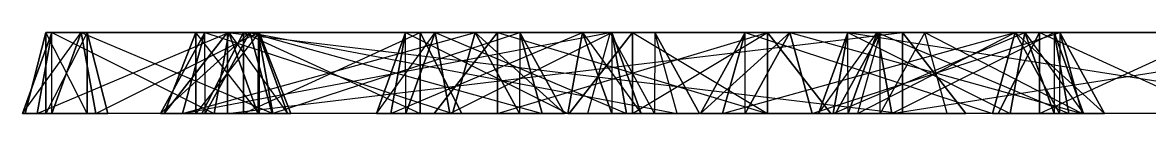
# Model space of a CAD drawing. Extents: x -3500 to 3500, y -22 to 22.
# Drawn here: x -1129.59 to -1096.87, y 19.69 to 22.05 of the extents above; entities that cross this region are included whole.
import ezdxf

# ---------------------------------------------------------------- set-up
doc = ezdxf.new("R2010")
doc.units = 0
doc.layers.add('UB3D', color=1, linetype='CONTINUOUS')

msp = doc.modelspace()

# ---------------------------------------------------------------- linework, layer by layer
at = {"layer": 'UB3D', "color": 2}
for points in [[(-1129.587795, 19.685039, -1532.709843), (-1129.165118, 19.685039, -1531.431929), (-1128.738465, 22.047244, -1531.856614)], [(-1128.734646, 19.685039, -1533.559134), (-1129.587795, 19.685039, -1532.709843), (-1127.885315, 22.047244, -1532.705906)], [(-1129.587795, 19.685039, -1532.709843), (-1127.885315, 22.047244, -1532.705906), (-1128.738465, 22.047244, -1531.856614)], [(-1129.587795, 19.685039, -1547.33185), (-1128.738465, 22.047244, -1548.185039), (-1129.165079, 19.685039, -1548.609724)], [(-1129.587795, 19.685039, -1547.33185), (-1128.734646, 19.685039, -1546.482559), (-1128.738465, 22.047244, -1548.185039)], [(-1128.913819, 19.685039, -1531.077362), (-1128.913819, 22.047244, -1532.28126), (-1129.515787, 19.685039, -1532.28126)], [(-1128.913819, 22.047244, -1532.28126), (-1129.515787, 19.685039, -1532.28126), (-1128.913819, 22.047244, -1547.760394)], [(-1129.515787, 19.685039, -1532.28126), (-1128.913819, 22.047244, -1547.760394), (-1129.515787, 19.685039, -1547.760394)], [(-1128.913819, 22.047244, -1547.760394), (-1129.515787, 19.685039, -1547.760394), (-1128.913819, 19.685039, -1548.964291)], [(-1129.165118, 19.685039, -1531.431929), (-1128.738465, 22.047244, -1531.856614), (-1124.028898, 19.685039, -1526.272205)], [(-1128.738465, 22.047244, -1548.185039), (-1129.165079, 19.685039, -1548.609724), (-1123.602244, 22.047244, -1553.344724)], [(-1129.165079, 19.685039, -1548.609724), (-1123.602244, 22.047244, -1553.344724), (-1124.028858, 19.685039, -1553.769409)], [(-1128.913819, 19.685039, -1531.077362), (-1127.709961, 19.685039, -1531.077362), (-1128.913819, 22.047244, -1532.28126)], [(-1127.709961, 19.685039, -1531.077362), (-1128.913819, 22.047244, -1532.28126), (-1127.709961, 22.047244, -1532.28126)], [(-1128.913819, 22.047244, -1532.28126), (-1127.709961, 22.047244, -1532.28126), (-1128.913819, 22.047244, -1547.760394)], [(-1127.709961, 22.047244, -1532.28126), (-1128.913819, 22.047244, -1547.760394), (-1127.709961, 22.047244, -1547.760394)], [(-1128.913819, 22.047244, -1547.760394), (-1127.709961, 22.047244, -1547.760394), (-1128.913819, 19.685039, -1548.964291)], [(-1127.709961, 22.047244, -1547.760394), (-1128.913819, 19.685039, -1548.964291), (-1127.709961, 19.685039, -1548.964291)], [(-1128.738465, 22.047244, -1531.856614), (-1124.028898, 19.685039, -1526.272205), (-1123.602244, 22.047244, -1526.69689)], [(-1127.885315, 22.047244, -1532.705906), (-1128.738465, 22.047244, -1531.856614), (-1122.749094, 22.047244, -1527.546181)], [(-1128.738465, 22.047244, -1531.856614), (-1122.749094, 22.047244, -1527.546181), (-1123.602244, 22.047244, -1526.69689)], [(-1128.734646, 19.685039, -1546.482559), (-1128.738465, 22.047244, -1548.185039), (-1127.885315, 22.047244, -1547.335748)], [(-1128.738465, 22.047244, -1548.185039), (-1127.885315, 22.047244, -1547.335748), (-1123.602244, 22.047244, -1553.344724)], [(-1128.734646, 19.685039, -1533.559134), (-1127.885315, 22.047244, -1532.705906), (-1127.458661, 19.685039, -1533.130591)], [(-1128.734646, 19.685039, -1546.482559), (-1127.458701, 19.685039, -1546.911063), (-1127.885315, 22.047244, -1547.335748)], [(-1127.885315, 22.047244, -1532.705906), (-1127.458661, 19.685039, -1533.130591), (-1122.749094, 22.047244, -1527.546181)], [(-1127.458701, 19.685039, -1546.911063), (-1127.885315, 22.047244, -1547.335748), (-1122.32248, 19.685039, -1552.070748)], [(-1127.885315, 22.047244, -1547.335748), (-1122.32248, 19.685039, -1552.070748), (-1122.749094, 22.047244, -1552.495433)], [(-1127.885315, 22.047244, -1547.335748), (-1123.602244, 22.047244, -1553.344724), (-1122.749094, 22.047244, -1552.495433)], [(-1127.709961, 19.685039, -1531.077362), (-1127.107992, 19.685039, -1532.28126), (-1127.709961, 22.047244, -1532.28126)], [(-1127.107992, 19.685039, -1532.28126), (-1127.709961, 22.047244, -1532.28126), (-1127.107992, 19.685039, -1547.760394)], [(-1127.709961, 22.047244, -1532.28126), (-1127.107992, 19.685039, -1547.760394), (-1127.709961, 22.047244, -1547.760394)], [(-1127.107992, 19.685039, -1547.760394), (-1127.709961, 22.047244, -1547.760394), (-1127.709961, 19.685039, -1548.964291)], [(-1127.458661, 19.685039, -1533.130591), (-1122.749094, 22.047244, -1527.546181), (-1122.322441, 19.685039, -1527.970866)], [(-1125.586772, 19.685039, 1282.338228), (-1124.941575, 19.685039, 1284.288346), (-1124.290551, 22.047244, 1283.640236)], [(-1124.284803, 19.685039, 1281.042008), (-1125.586772, 19.685039, 1282.338228), (-1122.988583, 22.047244, 1282.344016)], [(-1125.586772, 19.685039, 1282.338228), (-1122.988583, 22.047244, 1282.344016), (-1124.290551, 22.047244, 1283.640236)], [(-1125.586772, 19.685039, 1271.835), (-1124.290551, 22.047244, 1270.532992), (-1124.941575, 19.685039, 1269.884882)], [(-1125.586772, 19.685039, 1271.835), (-1124.284803, 19.685039, 1273.13122), (-1124.290551, 22.047244, 1270.532992)], [(-1125.586772, 19.685039, 1330.890118), (-1124.290551, 22.047244, 1329.58811), (-1124.941575, 19.685039, 1328.94)], [(-1125.586772, 19.685039, 1330.890118), (-1124.284803, 19.685039, 1332.186339), (-1124.290551, 22.047244, 1329.58811)], [(-1124.558189, 19.685039, 1284.82937), (-1124.558189, 22.047244, 1282.992126), (-1125.476811, 19.685039, 1282.992126)], [(-1124.558189, 22.047244, 1282.992126), (-1125.476811, 19.685039, 1282.992126), (-1124.558189, 22.047244, 1271.181102)], [(-1125.476811, 19.685039, 1282.992126), (-1124.558189, 22.047244, 1271.181102), (-1125.476811, 19.685039, 1271.181102)], [(-1124.558189, 22.047244, 1271.181102), (-1125.476811, 19.685039, 1271.181102), (-1124.558189, 19.685039, 1269.343858)], [(-1125.476811, 19.685039, 1274.199488), (-1123.639567, 22.047244, 1274.199488), (-1123.639567, 19.685039, 1273.280866)], [(-1125.476811, 19.685039, 1276.036732), (-1123.639567, 19.685039, 1276.955354), (-1123.639567, 22.047244, 1276.036732)], [(-1125.476811, 19.685039, 1274.199488), (-1125.476811, 19.685039, 1276.036732), (-1123.639567, 22.047244, 1274.199488)], [(-1125.476811, 19.685039, 1276.036732), (-1123.639567, 22.047244, 1274.199488), (-1123.639567, 22.047244, 1276.036732)], [(-1124.558189, 19.685039, 1347.821496), (-1124.558189, 22.047244, 1345.984252), (-1125.476811, 19.685039, 1345.984252)], [(-1124.558189, 22.047244, 1345.984252), (-1125.476811, 19.685039, 1345.984252), (-1124.558189, 22.047244, 1318.425197)], [(-1125.476811, 19.685039, 1345.984252), (-1124.558189, 22.047244, 1318.425197), (-1125.476811, 19.685039, 1318.425197)], [(-1124.558189, 22.047244, 1318.425197), (-1125.476811, 19.685039, 1318.425197), (-1124.558189, 19.685039, 1316.587953)], [(-1124.941575, 19.685039, 1284.288346), (-1124.290551, 22.047244, 1283.640236), (-1117.102559, 19.685039, 1292.162362)], [(-1124.290551, 22.047244, 1270.532992), (-1124.941575, 19.685039, 1269.884882), (-1116.451535, 22.047244, 1262.658976)], [(-1124.941575, 19.685039, 1269.884882), (-1116.451535, 22.047244, 1262.658976), (-1117.102559, 19.685039, 1262.010866)], [(-1124.290551, 22.047244, 1329.58811), (-1124.941575, 19.685039, 1328.94), (-1112.532008, 22.047244, 1317.777087)], [(-1124.941575, 19.685039, 1328.94), (-1112.532008, 22.047244, 1317.777087), (-1113.183031, 19.685039, 1317.128976)], [(-1124.558189, 19.685039, 1284.82937), (-1122.720945, 19.685039, 1284.82937), (-1124.558189, 22.047244, 1282.992126)], [(-1122.720945, 19.685039, 1284.82937), (-1124.558189, 22.047244, 1282.992126), (-1122.720945, 22.047244, 1282.992126)], [(-1124.558189, 22.047244, 1282.992126), (-1122.720945, 22.047244, 1282.992126), (-1124.558189, 22.047244, 1271.181102)], [(-1122.720945, 22.047244, 1282.992126), (-1124.558189, 22.047244, 1271.181102), (-1122.720945, 22.047244, 1271.181102)], [(-1124.558189, 22.047244, 1271.181102), (-1122.720945, 22.047244, 1271.181102), (-1124.558189, 19.685039, 1269.343858)], [(-1122.720945, 22.047244, 1271.181102), (-1124.558189, 19.685039, 1269.343858), (-1122.720945, 19.685039, 1269.343858)], [(-1124.558189, 19.685039, 1347.821496), (-1122.720945, 19.685039, 1347.821496), (-1124.558189, 22.047244, 1345.984252)], [(-1122.720945, 19.685039, 1347.821496), (-1124.558189, 22.047244, 1345.984252), (-1122.720945, 22.047244, 1345.984252)], [(-1124.558189, 22.047244, 1345.984252), (-1122.720945, 22.047244, 1345.984252), (-1124.558189, 22.047244, 1318.425197)], [(-1122.720945, 22.047244, 1345.984252), (-1124.558189, 22.047244, 1318.425197), (-1122.720945, 22.047244, 1318.425197)], [(-1124.558189, 22.047244, 1318.425197), (-1122.720945, 22.047244, 1318.425197), (-1124.558189, 19.685039, 1316.587953)], [(-1122.720945, 22.047244, 1318.425197), (-1124.558189, 19.685039, 1316.587953), (-1122.720945, 19.685039, 1316.587953)], [(-1124.379567, 19.685039, -1527.723465), (-1123.175669, 22.047244, -1527.723465), (-1123.175669, 19.685039, -1528.325433)], [(-1124.379567, 19.685039, -1526.519606), (-1123.175669, 19.685039, -1525.917638), (-1123.175669, 22.047244, -1526.519606)], [(-1124.379567, 19.685039, -1527.723465), (-1124.379567, 19.685039, -1526.519606), (-1123.175669, 22.047244, -1527.723465)], [(-1124.379567, 19.685039, -1526.519606), (-1123.175669, 22.047244, -1527.723465), (-1123.175669, 22.047244, -1526.519606)], [(-1124.379567, 19.685039, -1553.522008), (-1123.175669, 22.047244, -1553.522008), (-1123.175669, 19.685039, -1554.123976)], [(-1124.379567, 19.685039, -1552.31815), (-1123.175669, 19.685039, -1551.716181), (-1123.175669, 22.047244, -1552.31815)], [(-1124.379567, 19.685039, -1553.522008), (-1124.379567, 19.685039, -1552.31815), (-1123.175669, 22.047244, -1553.522008)], [(-1124.379567, 19.685039, -1552.31815), (-1123.175669, 22.047244, -1553.522008), (-1123.175669, 22.047244, -1552.31815)], [(-1124.290551, 22.047244, 1283.640236), (-1117.102559, 19.685039, 1292.162362), (-1116.451535, 22.047244, 1291.514252)], [(-1122.988583, 22.047244, 1282.344016), (-1124.290551, 22.047244, 1283.640236), (-1115.149567, 22.047244, 1290.218031)], [(-1124.290551, 22.047244, 1283.640236), (-1115.149567, 22.047244, 1290.218031), (-1116.451535, 22.047244, 1291.514252)], [(-1124.284803, 19.685039, 1273.13122), (-1124.290551, 22.047244, 1270.532992), (-1122.988583, 22.047244, 1271.829213)], [(-1124.290551, 22.047244, 1270.532992), (-1122.988583, 22.047244, 1271.829213), (-1116.451535, 22.047244, 1262.658976)], [(-1124.284803, 19.685039, 1332.186339), (-1124.290551, 22.047244, 1329.58811), (-1122.988583, 22.047244, 1330.884331)], [(-1124.290551, 22.047244, 1329.58811), (-1122.988583, 22.047244, 1330.884331), (-1112.532008, 22.047244, 1317.777087)], [(-1124.284803, 19.685039, 1281.042008), (-1122.988583, 22.047244, 1282.344016), (-1122.337559, 19.685039, 1281.695906)], [(-1124.284803, 19.685039, 1273.13122), (-1122.337559, 19.685039, 1272.477323), (-1122.988583, 22.047244, 1271.829213)], [(-1124.284803, 19.685039, 1332.186339), (-1122.337559, 19.685039, 1331.532441), (-1122.988583, 22.047244, 1330.884331)], [(-1124.028898, 19.685039, -1526.272205), (-1123.602244, 22.047244, -1526.69689), (-1122.752913, 19.685039, -1525.843661)], [(-1123.602244, 22.047244, -1553.344724), (-1124.028858, 19.685039, -1553.769409), (-1122.752913, 19.685039, -1554.197913)], [(-1123.639567, 22.047244, 1274.199488), (-1123.639567, 19.685039, 1273.280866), (-1104.042008, 22.047244, 1274.199488)], [(-1123.639567, 19.685039, 1273.280866), (-1104.042008, 22.047244, 1274.199488), (-1104.042008, 19.685039, 1273.280866)], [(-1123.639567, 19.685039, 1276.955354), (-1123.639567, 22.047244, 1276.036732), (-1104.042008, 19.685039, 1276.955354)], [(-1123.639567, 22.047244, 1276.036732), (-1104.042008, 19.685039, 1276.955354), (-1104.042008, 22.047244, 1276.036732)], [(-1123.639567, 22.047244, 1274.199488), (-1123.639567, 22.047244, 1276.036732), (-1104.042008, 22.047244, 1274.199488)], [(-1123.639567, 22.047244, 1276.036732), (-1104.042008, 22.047244, 1274.199488), (-1104.042008, 22.047244, 1276.036732)], [(-1122.749094, 22.047244, -1527.546181), (-1123.602244, 22.047244, -1526.69689), (-1121.899764, 19.685039, -1526.692953)], [(-1123.602244, 22.047244, -1526.69689), (-1121.899764, 19.685039, -1526.692953), (-1122.752913, 19.685039, -1525.843661)], [(-1123.602244, 22.047244, -1553.344724), (-1122.749094, 22.047244, -1552.495433), (-1122.752913, 19.685039, -1554.197913)], [(-1123.175669, 22.047244, -1527.723465), (-1123.175669, 19.685039, -1528.325433), (-1118.039409, 22.047244, -1527.723465)], [(-1123.175669, 19.685039, -1528.325433), (-1118.039409, 22.047244, -1527.723465), (-1118.039409, 19.685039, -1528.325433)], [(-1123.175669, 19.685039, -1525.917638), (-1123.175669, 22.047244, -1526.519606), (-1118.039409, 19.685039, -1525.917638)], [(-1123.175669, 22.047244, -1526.519606), (-1118.039409, 19.685039, -1525.917638), (-1118.039409, 22.047244, -1526.519606)], [(-1123.175669, 22.047244, -1527.723465), (-1123.175669, 22.047244, -1526.519606), (-1118.039409, 22.047244, -1527.723465)], [(-1123.175669, 22.047244, -1526.519606), (-1118.039409, 22.047244, -1527.723465), (-1118.039409, 22.047244, -1526.519606)], [(-1123.175669, 22.047244, -1553.522008), (-1123.175669, 19.685039, -1554.123976), (-1118.039409, 22.047244, -1553.522008)], [(-1123.175669, 19.685039, -1554.123976), (-1118.039409, 22.047244, -1553.522008), (-1118.039409, 19.685039, -1554.123976)], [(-1123.175669, 19.685039, -1551.716181), (-1123.175669, 22.047244, -1552.31815), (-1118.039409, 19.685039, -1551.716181)], [(-1123.175669, 22.047244, -1552.31815), (-1118.039409, 19.685039, -1551.716181), (-1118.039409, 22.047244, -1552.31815)], [(-1123.175669, 22.047244, -1553.522008), (-1123.175669, 22.047244, -1552.31815), (-1118.039409, 22.047244, -1553.522008)], [(-1123.175669, 22.047244, -1552.31815), (-1118.039409, 22.047244, -1553.522008), (-1118.039409, 22.047244, -1552.31815)], [(-1122.988583, 22.047244, 1282.344016), (-1122.337559, 19.685039, 1281.695906), (-1115.149567, 22.047244, 1290.218031)], [(-1122.337559, 19.685039, 1272.477323), (-1122.988583, 22.047244, 1271.829213), (-1114.498543, 19.685039, 1264.603307)], [(-1122.988583, 22.047244, 1271.829213), (-1114.498543, 19.685039, 1264.603307), (-1115.149567, 22.047244, 1263.955197)], [(-1122.988583, 22.047244, 1271.829213), (-1116.451535, 22.047244, 1262.658976), (-1115.149567, 22.047244, 1263.955197)], [(-1122.337559, 19.685039, 1331.532441), (-1122.988583, 22.047244, 1330.884331), (-1110.579016, 19.685039, 1319.721417)], [(-1122.988583, 22.047244, 1330.884331), (-1110.579016, 19.685039, 1319.721417), (-1111.230039, 22.047244, 1319.073307)], [(-1122.988583, 22.047244, 1330.884331), (-1112.532008, 22.047244, 1317.777087), (-1111.230039, 22.047244, 1319.073307)], [(-1122.749094, 22.047244, -1552.495433), (-1122.752913, 19.685039, -1554.197913), (-1121.899764, 19.685039, -1553.348622)], [(-1122.749094, 22.047244, -1527.546181), (-1122.322441, 19.685039, -1527.970866), (-1121.899764, 19.685039, -1526.692953)], [(-1122.32248, 19.685039, -1552.070748), (-1122.749094, 22.047244, -1552.495433), (-1121.899764, 19.685039, -1553.348622)], [(-1122.720945, 19.685039, 1284.82937), (-1121.802323, 19.685039, 1282.992126), (-1122.720945, 22.047244, 1282.992126)], [(-1121.802323, 19.685039, 1282.992126), (-1122.720945, 22.047244, 1282.992126), (-1121.802323, 19.685039, 1271.181102)], [(-1122.720945, 22.047244, 1282.992126), (-1121.802323, 19.685039, 1271.181102), (-1122.720945, 22.047244, 1271.181102)], [(-1121.802323, 19.685039, 1271.181102), (-1122.720945, 22.047244, 1271.181102), (-1122.720945, 19.685039, 1269.343858)], [(-1122.720945, 19.685039, 1347.821496), (-1121.802323, 19.685039, 1345.984252), (-1122.720945, 22.047244, 1345.984252)], [(-1121.802323, 19.685039, 1345.984252), (-1122.720945, 22.047244, 1345.984252), (-1121.802323, 19.685039, 1318.425197)], [(-1122.720945, 22.047244, 1345.984252), (-1121.802323, 19.685039, 1318.425197), (-1122.720945, 22.047244, 1318.425197)], [(-1121.802323, 19.685039, 1318.425197), (-1122.720945, 22.047244, 1318.425197), (-1122.720945, 19.685039, 1316.587953)], [(-1122.337559, 19.685039, 1281.695906), (-1115.149567, 22.047244, 1290.218031), (-1114.498543, 19.685039, 1289.569921)], [(-1119.315315, 19.685039, -1526.692953), (-1118.465984, 22.047244, -1527.546181), (-1118.892638, 19.685039, -1527.970866)], [(-1119.315315, 19.685039, -1526.692953), (-1118.462165, 19.685039, -1525.843661), (-1118.465984, 22.047244, -1527.546181)], [(-1119.315315, 19.685039, -1553.348622), (-1118.892598, 19.685039, -1552.070748), (-1118.465984, 22.047244, -1552.495433)], [(-1118.462165, 19.685039, -1554.197913), (-1119.315315, 19.685039, -1553.348622), (-1117.612835, 22.047244, -1553.344724)], [(-1119.315315, 19.685039, -1553.348622), (-1117.612835, 22.047244, -1553.344724), (-1118.465984, 22.047244, -1552.495433)], [(-1118.465984, 22.047244, -1527.546181), (-1118.892638, 19.685039, -1527.970866), (-1113.329764, 22.047244, -1532.705906)], [(-1118.892638, 19.685039, -1527.970866), (-1113.329764, 22.047244, -1532.705906), (-1113.756417, 19.685039, -1533.130591)], [(-1118.892598, 19.685039, -1552.070748), (-1118.465984, 22.047244, -1552.495433), (-1113.756378, 19.685039, -1546.911063)], [(-1118.462165, 19.685039, -1525.843661), (-1118.465984, 22.047244, -1527.546181), (-1117.612835, 22.047244, -1526.69689)], [(-1118.465984, 22.047244, -1527.546181), (-1117.612835, 22.047244, -1526.69689), (-1113.329764, 22.047244, -1532.705906)], [(-1118.465984, 22.047244, -1552.495433), (-1113.756378, 19.685039, -1546.911063), (-1113.329764, 22.047244, -1547.335748)], [(-1117.612835, 22.047244, -1553.344724), (-1118.465984, 22.047244, -1552.495433), (-1112.476614, 22.047244, -1548.185039)], [(-1118.465984, 22.047244, -1552.495433), (-1112.476614, 22.047244, -1548.185039), (-1113.329764, 22.047244, -1547.335748)], [(-1118.462165, 19.685039, -1525.843661), (-1117.186181, 19.685039, -1526.272205), (-1117.612835, 22.047244, -1526.69689)], [(-1118.462165, 19.685039, -1554.197913), (-1117.612835, 22.047244, -1553.344724), (-1117.18622, 19.685039, -1553.769409)], [(-1118.039409, 22.047244, -1527.723465), (-1118.039409, 19.685039, -1528.325433), (-1116.835512, 19.685039, -1527.723465)], [(-1118.039409, 19.685039, -1525.917638), (-1118.039409, 22.047244, -1526.519606), (-1116.835512, 19.685039, -1526.519606)], [(-1118.039409, 22.047244, -1527.723465), (-1118.039409, 22.047244, -1526.519606), (-1116.835512, 19.685039, -1527.723465)], [(-1118.039409, 22.047244, -1526.519606), (-1116.835512, 19.685039, -1527.723465), (-1116.835512, 19.685039, -1526.519606)], [(-1118.039409, 22.047244, -1553.522008), (-1118.039409, 19.685039, -1554.123976), (-1116.835512, 19.685039, -1553.522008)], [(-1118.039409, 19.685039, -1551.716181), (-1118.039409, 22.047244, -1552.31815), (-1116.835512, 19.685039, -1552.31815)], [(-1118.039409, 22.047244, -1553.522008), (-1118.039409, 22.047244, -1552.31815), (-1116.835512, 19.685039, -1553.522008)], [(-1118.039409, 22.047244, -1552.31815), (-1116.835512, 19.685039, -1553.522008), (-1116.835512, 19.685039, -1552.31815)], [(-1117.637795, 19.685039, 1289.94752), (-1115.800551, 22.047244, 1289.94752), (-1115.800551, 19.685039, 1289.028898)], [(-1117.637795, 19.685039, 1291.784764), (-1115.800551, 19.685039, 1292.703386), (-1115.800551, 22.047244, 1291.784764)], [(-1117.637795, 19.685039, 1289.94752), (-1117.637795, 19.685039, 1291.784764), (-1115.800551, 22.047244, 1289.94752)], [(-1117.637795, 19.685039, 1291.784764), (-1115.800551, 22.047244, 1289.94752), (-1115.800551, 22.047244, 1291.784764)], [(-1117.637795, 19.685039, 1262.388465), (-1115.800551, 22.047244, 1262.388465), (-1115.800551, 19.685039, 1261.469843)], [(-1117.637795, 19.685039, 1264.225709), (-1115.800551, 19.685039, 1265.144331), (-1115.800551, 22.047244, 1264.225709)], [(-1117.637795, 19.685039, 1262.388465), (-1117.637795, 19.685039, 1264.225709), (-1115.800551, 22.047244, 1262.388465)], [(-1117.637795, 19.685039, 1264.225709), (-1115.800551, 22.047244, 1262.388465), (-1115.800551, 22.047244, 1264.225709)], [(-1117.186181, 19.685039, -1526.272205), (-1117.612835, 22.047244, -1526.69689), (-1112.049961, 19.685039, -1531.431929)], [(-1117.612835, 22.047244, -1526.69689), (-1112.049961, 19.685039, -1531.431929), (-1112.476614, 22.047244, -1531.856614)], [(-1117.612835, 22.047244, -1526.69689), (-1113.329764, 22.047244, -1532.705906), (-1112.476614, 22.047244, -1531.856614)], [(-1117.612835, 22.047244, -1553.344724), (-1117.18622, 19.685039, -1553.769409), (-1112.476614, 22.047244, -1548.185039)], [(-1117.18622, 19.685039, -1553.769409), (-1112.476614, 22.047244, -1548.185039), (-1112.05, 19.685039, -1548.609724)], [(-1117.102559, 19.685039, 1292.162362), (-1116.451535, 22.047244, 1291.514252), (-1115.155315, 19.685039, 1292.81626)], [(-1116.451535, 22.047244, 1262.658976), (-1117.102559, 19.685039, 1262.010866), (-1115.155315, 19.685039, 1261.356969)], [(-1115.149567, 22.047244, 1290.218031), (-1116.451535, 22.047244, 1291.514252), (-1113.853346, 19.685039, 1291.520039)], [(-1116.451535, 22.047244, 1291.514252), (-1113.853346, 19.685039, 1291.520039), (-1115.155315, 19.685039, 1292.81626)], [(-1116.451535, 22.047244, 1262.658976), (-1115.149567, 22.047244, 1263.955197), (-1115.155315, 19.685039, 1261.356969)], [(-1115.800551, 22.047244, 1289.94752), (-1115.800551, 19.685039, 1289.028898), (-1107.961535, 22.047244, 1289.94752)], [(-1115.800551, 19.685039, 1289.028898), (-1107.961535, 22.047244, 1289.94752), (-1107.961535, 19.685039, 1289.028898)], [(-1115.800551, 19.685039, 1292.703386), (-1115.800551, 22.047244, 1291.784764), (-1107.961535, 19.685039, 1292.703386)], [(-1115.800551, 22.047244, 1291.784764), (-1107.961535, 19.685039, 1292.703386), (-1107.961535, 22.047244, 1291.784764)], [(-1115.800551, 22.047244, 1289.94752), (-1115.800551, 22.047244, 1291.784764), (-1107.961535, 22.047244, 1289.94752)], [(-1115.800551, 22.047244, 1291.784764), (-1107.961535, 22.047244, 1289.94752), (-1107.961535, 22.047244, 1291.784764)], [(-1115.800551, 22.047244, 1262.388465), (-1115.800551, 19.685039, 1261.469843), (-1107.961535, 22.047244, 1262.388465)], [(-1115.800551, 19.685039, 1261.469843), (-1107.961535, 22.047244, 1262.388465), (-1107.961535, 19.685039, 1261.469843)], [(-1115.800551, 19.685039, 1265.144331), (-1115.800551, 22.047244, 1264.225709), (-1107.961535, 19.685039, 1265.144331)], [(-1115.800551, 22.047244, 1264.225709), (-1107.961535, 19.685039, 1265.144331), (-1107.961535, 22.047244, 1264.225709)], [(-1115.800551, 22.047244, 1262.388465), (-1115.800551, 22.047244, 1264.225709), (-1107.961535, 22.047244, 1262.388465)], [(-1115.800551, 22.047244, 1264.225709), (-1107.961535, 22.047244, 1262.388465), (-1107.961535, 22.047244, 1264.225709)], [(-1115.149567, 22.047244, 1263.955197), (-1115.155315, 19.685039, 1261.356969), (-1113.853346, 19.685039, 1262.653189)], [(-1115.149567, 22.047244, 1290.218031), (-1114.498543, 19.685039, 1289.569921), (-1113.853346, 19.685039, 1291.520039)], [(-1114.498543, 19.685039, 1264.603307), (-1115.149567, 22.047244, 1263.955197), (-1113.853346, 19.685039, 1262.653189)], [(-1113.329764, 22.047244, -1532.705906), (-1113.756417, 19.685039, -1533.130591), (-1112.480433, 19.685039, -1533.559134)], [(-1113.756378, 19.685039, -1546.911063), (-1113.329764, 22.047244, -1547.335748), (-1112.480433, 19.685039, -1546.482559)], [(-1113.718268, 19.685039, 1317.506575), (-1111.881024, 22.047244, 1317.506575), (-1111.881024, 19.685039, 1316.587953)], [(-1113.718268, 19.685039, 1319.343819), (-1111.881024, 19.685039, 1320.262441), (-1111.881024, 22.047244, 1319.343819)], [(-1113.718268, 19.685039, 1317.506575), (-1113.718268, 19.685039, 1319.343819), (-1111.881024, 22.047244, 1317.506575)], [(-1113.718268, 19.685039, 1319.343819), (-1111.881024, 22.047244, 1317.506575), (-1111.881024, 22.047244, 1319.343819)], [(-1113.329764, 22.047244, -1532.705906), (-1112.476614, 22.047244, -1531.856614), (-1112.480433, 19.685039, -1533.559134)], [(-1112.476614, 22.047244, -1548.185039), (-1113.329764, 22.047244, -1547.335748), (-1111.627283, 19.685039, -1547.33185)], [(-1113.329764, 22.047244, -1547.335748), (-1111.627283, 19.685039, -1547.33185), (-1112.480433, 19.685039, -1546.482559)], [(-1112.532008, 22.047244, 1317.777087), (-1113.183031, 19.685039, 1317.128976), (-1111.235787, 19.685039, 1316.475079)], [(-1112.532008, 22.047244, 1317.777087), (-1111.230039, 22.047244, 1319.073307), (-1111.235787, 19.685039, 1316.475079)], [(-1112.476614, 22.047244, -1531.856614), (-1112.480433, 19.685039, -1533.559134), (-1111.627283, 19.685039, -1532.709843)], [(-1112.049961, 19.685039, -1531.431929), (-1112.476614, 22.047244, -1531.856614), (-1111.627283, 19.685039, -1532.709843)], [(-1112.476614, 22.047244, -1548.185039), (-1112.05, 19.685039, -1548.609724), (-1111.627283, 19.685039, -1547.33185)], [(-1111.881024, 22.047244, 1317.506575), (-1111.881024, 19.685039, 1316.587953), (-1107.961535, 22.047244, 1317.506575)], [(-1111.881024, 19.685039, 1316.587953), (-1107.961535, 22.047244, 1317.506575), (-1107.961535, 19.685039, 1316.587953)], [(-1111.881024, 19.685039, 1320.262441), (-1111.881024, 22.047244, 1319.343819), (-1107.961535, 19.685039, 1320.262441)], [(-1111.881024, 22.047244, 1319.343819), (-1107.961535, 19.685039, 1320.262441), (-1107.961535, 22.047244, 1319.343819)], [(-1111.881024, 22.047244, 1317.506575), (-1111.881024, 22.047244, 1319.343819), (-1107.961535, 22.047244, 1317.506575)], [(-1111.881024, 22.047244, 1319.343819), (-1107.961535, 22.047244, 1317.506575), (-1107.961535, 22.047244, 1319.343819)], [(-1111.230039, 22.047244, 1319.073307), (-1111.235787, 19.685039, 1316.475079), (-1109.933819, 19.685039, 1317.771299)], [(-1110.579016, 19.685039, 1319.721417), (-1111.230039, 22.047244, 1319.073307), (-1109.933819, 19.685039, 1317.771299)], [(-1109.90874, 19.685039, 1291.520039), (-1108.61252, 22.047244, 1290.218031), (-1109.263543, 19.685039, 1289.569921)], [(-1109.90874, 19.685039, 1291.520039), (-1108.606772, 19.685039, 1292.81626), (-1108.61252, 22.047244, 1290.218031)], [(-1109.90874, 19.685039, 1262.653189), (-1109.263543, 19.685039, 1264.603307), (-1108.61252, 22.047244, 1263.955197)], [(-1108.606772, 19.685039, 1261.356969), (-1109.90874, 19.685039, 1262.653189), (-1107.310551, 22.047244, 1262.658976)], [(-1109.90874, 19.685039, 1262.653189), (-1107.310551, 22.047244, 1262.658976), (-1108.61252, 22.047244, 1263.955197)], [(-1109.90874, 19.685039, 1317.771299), (-1109.263543, 19.685039, 1319.721417), (-1108.61252, 22.047244, 1319.073307)], [(-1108.606772, 19.685039, 1316.475079), (-1109.90874, 19.685039, 1317.771299), (-1107.310551, 22.047244, 1317.777087)], [(-1109.90874, 19.685039, 1317.771299), (-1107.310551, 22.047244, 1317.777087), (-1108.61252, 22.047244, 1319.073307)], [(-1108.61252, 22.047244, 1290.218031), (-1109.263543, 19.685039, 1289.569921), (-1100.773504, 22.047244, 1282.344016)], [(-1109.263543, 19.685039, 1289.569921), (-1100.773504, 22.047244, 1282.344016), (-1101.424528, 19.685039, 1281.695906)], [(-1109.263543, 19.685039, 1264.603307), (-1108.61252, 22.047244, 1263.955197), (-1101.424528, 19.685039, 1272.477323)], [(-1109.263543, 19.685039, 1319.721417), (-1108.61252, 22.047244, 1319.073307), (-1101.424528, 19.685039, 1327.595433)], [(-1108.606772, 19.685039, 1292.81626), (-1108.61252, 22.047244, 1290.218031), (-1107.310551, 22.047244, 1291.514252)], [(-1108.61252, 22.047244, 1290.218031), (-1107.310551, 22.047244, 1291.514252), (-1100.773504, 22.047244, 1282.344016)], [(-1108.61252, 22.047244, 1263.955197), (-1101.424528, 19.685039, 1272.477323), (-1100.773504, 22.047244, 1271.829213)], [(-1107.310551, 22.047244, 1262.658976), (-1108.61252, 22.047244, 1263.955197), (-1099.471535, 22.047244, 1270.532992)], [(-1108.61252, 22.047244, 1263.955197), (-1099.471535, 22.047244, 1270.532992), (-1100.773504, 22.047244, 1271.829213)], [(-1108.61252, 22.047244, 1319.073307), (-1101.424528, 19.685039, 1327.595433), (-1100.773504, 22.047244, 1326.947323)], [(-1107.310551, 22.047244, 1317.777087), (-1108.61252, 22.047244, 1319.073307), (-1099.471535, 22.047244, 1325.651102)], [(-1108.61252, 22.047244, 1319.073307), (-1099.471535, 22.047244, 1325.651102), (-1100.773504, 22.047244, 1326.947323)], [(-1108.606772, 19.685039, 1292.81626), (-1106.659528, 19.685039, 1292.162362), (-1107.310551, 22.047244, 1291.514252)], [(-1108.606772, 19.685039, 1261.356969), (-1107.310551, 22.047244, 1262.658976), (-1106.659528, 19.685039, 1262.010866)], [(-1108.606772, 19.685039, 1316.475079), (-1107.310551, 22.047244, 1317.777087), (-1106.659528, 19.685039, 1317.128976)], [(-1107.961535, 22.047244, 1289.94752), (-1107.961535, 19.685039, 1289.028898), (-1106.124291, 19.685039, 1289.94752)], [(-1107.961535, 19.685039, 1292.703386), (-1107.961535, 22.047244, 1291.784764), (-1106.124291, 19.685039, 1291.784764)], [(-1107.961535, 22.047244, 1289.94752), (-1107.961535, 22.047244, 1291.784764), (-1106.124291, 19.685039, 1289.94752)], [(-1107.961535, 22.047244, 1291.784764), (-1106.124291, 19.685039, 1289.94752), (-1106.124291, 19.685039, 1291.784764)], [(-1107.961535, 22.047244, 1262.388465), (-1107.961535, 19.685039, 1261.469843), (-1106.124291, 19.685039, 1262.388465)], [(-1107.961535, 19.685039, 1265.144331), (-1107.961535, 22.047244, 1264.225709), (-1106.124291, 19.685039, 1264.225709)], [(-1107.961535, 22.047244, 1262.388465), (-1107.961535, 22.047244, 1264.225709), (-1106.124291, 19.685039, 1262.388465)], [(-1107.961535, 22.047244, 1264.225709), (-1106.124291, 19.685039, 1262.388465), (-1106.124291, 19.685039, 1264.225709)], [(-1107.961535, 22.047244, 1317.506575), (-1107.961535, 19.685039, 1316.587953), (-1106.124291, 19.685039, 1317.506575)], [(-1107.961535, 19.685039, 1320.262441), (-1107.961535, 22.047244, 1319.343819), (-1106.124291, 19.685039, 1319.343819)], [(-1107.961535, 22.047244, 1317.506575), (-1107.961535, 22.047244, 1319.343819), (-1106.124291, 19.685039, 1317.506575)], [(-1107.961535, 22.047244, 1319.343819), (-1106.124291, 19.685039, 1317.506575), (-1106.124291, 19.685039, 1319.343819)], [(-1106.659528, 19.685039, 1292.162362), (-1107.310551, 22.047244, 1291.514252), (-1098.820512, 19.685039, 1284.288346)], [(-1107.310551, 22.047244, 1291.514252), (-1098.820512, 19.685039, 1284.288346), (-1099.471535, 22.047244, 1283.640236)], [(-1107.310551, 22.047244, 1291.514252), (-1100.773504, 22.047244, 1282.344016), (-1099.471535, 22.047244, 1283.640236)], [(-1107.310551, 22.047244, 1262.658976), (-1106.659528, 19.685039, 1262.010866), (-1099.471535, 22.047244, 1270.532992)], [(-1107.310551, 22.047244, 1317.777087), (-1106.659528, 19.685039, 1317.128976), (-1099.471535, 22.047244, 1325.651102)], [(-1106.659528, 19.685039, 1262.010866), (-1099.471535, 22.047244, 1270.532992), (-1098.820512, 19.685039, 1269.884882)], [(-1106.659528, 19.685039, 1317.128976), (-1099.471535, 22.047244, 1325.651102), (-1098.820512, 19.685039, 1325.002992)], [(-1106.474724, 19.685039, -1532.709843), (-1106.052047, 19.685039, -1531.431929), (-1105.625394, 22.047244, -1531.856614)], [(-1105.621575, 19.685039, -1533.559134), (-1106.474724, 19.685039, -1532.709843), (-1104.772244, 22.047244, -1532.705906)], [(-1106.474724, 19.685039, -1532.709843), (-1104.772244, 22.047244, -1532.705906), (-1105.625394, 22.047244, -1531.856614)], [(-1106.474724, 19.685039, -1548.188976), (-1106.052047, 19.685039, -1546.911063), (-1105.625394, 22.047244, -1547.335748)], [(-1105.621575, 19.685039, -1549.038268), (-1106.474724, 19.685039, -1548.188976), (-1104.772244, 22.047244, -1548.185039)], [(-1106.474724, 19.685039, -1548.188976), (-1104.772244, 22.047244, -1548.185039), (-1105.625394, 22.047244, -1547.335748)], [(-1106.474724, 19.685039, -1547.33185), (-1105.625394, 22.047244, -1548.185039), (-1106.052008, 19.685039, -1548.609724)], [(-1106.474724, 19.685039, -1547.33185), (-1105.621575, 19.685039, -1546.482559), (-1105.625394, 22.047244, -1548.185039)], [(-1106.052047, 19.685039, -1531.431929), (-1105.625394, 22.047244, -1531.856614), (-1100.915827, 19.685039, -1526.272205)], [(-1106.052047, 19.685039, -1546.911063), (-1105.625394, 22.047244, -1547.335748), (-1090.643346, 19.685039, -1531.431929)], [(-1105.625394, 22.047244, -1548.185039), (-1106.052008, 19.685039, -1548.609724), (-1100.489173, 22.047244, -1553.344724)], [(-1106.052008, 19.685039, -1548.609724), (-1100.489173, 22.047244, -1553.344724), (-1100.915787, 19.685039, -1553.769409)], [(-1105.989213, 19.685039, 1275.772047), (-1104.692992, 22.047244, 1274.470039), (-1105.344016, 19.685039, 1273.82189)], [(-1105.989213, 19.685039, 1275.772047), (-1104.687244, 19.685039, 1277.068189), (-1104.692992, 22.047244, 1274.470039)], [(-1105.625394, 22.047244, -1531.856614), (-1100.915827, 19.685039, -1526.272205), (-1100.489173, 22.047244, -1526.69689)], [(-1104.772244, 22.047244, -1532.705906), (-1105.625394, 22.047244, -1531.856614), (-1099.636024, 22.047244, -1527.546181)], [(-1105.625394, 22.047244, -1531.856614), (-1099.636024, 22.047244, -1527.546181), (-1100.489173, 22.047244, -1526.69689)], [(-1105.625394, 22.047244, -1547.335748), (-1090.643346, 19.685039, -1531.431929), (-1090.216693, 22.047244, -1531.856614)], [(-1104.772244, 22.047244, -1548.185039), (-1105.625394, 22.047244, -1547.335748), (-1089.363543, 22.047244, -1532.705906)], [(-1105.625394, 22.047244, -1547.335748), (-1089.363543, 22.047244, -1532.705906), (-1090.216693, 22.047244, -1531.856614)], [(-1105.621575, 19.685039, -1546.482559), (-1105.625394, 22.047244, -1548.185039), (-1104.772244, 22.047244, -1547.335748)], [(-1105.625394, 22.047244, -1548.185039), (-1104.772244, 22.047244, -1547.335748), (-1100.489173, 22.047244, -1553.344724)], [(-1105.621575, 19.685039, -1533.559134), (-1104.772244, 22.047244, -1532.705906), (-1104.345591, 19.685039, -1533.130591)], [(-1105.621575, 19.685039, -1549.038268), (-1104.772244, 22.047244, -1548.185039), (-1104.345591, 19.685039, -1548.609724)], [(-1105.621575, 19.685039, -1546.482559), (-1104.34563, 19.685039, -1546.911063), (-1104.772244, 22.047244, -1547.335748)], [(-1104.692992, 22.047244, 1274.470039), (-1105.344016, 19.685039, 1273.82189), (-1100.773504, 22.047244, 1270.533031)], [(-1105.344016, 19.685039, 1273.82189), (-1100.773504, 22.047244, 1270.533031), (-1101.424528, 19.685039, 1269.884882)], [(-1104.772244, 22.047244, -1532.705906), (-1104.345591, 19.685039, -1533.130591), (-1099.636024, 22.047244, -1527.546181)], [(-1104.772244, 22.047244, -1548.185039), (-1104.345591, 19.685039, -1548.609724), (-1089.363543, 22.047244, -1532.705906)], [(-1104.34563, 19.685039, -1546.911063), (-1104.772244, 22.047244, -1547.335748), (-1099.209409, 19.685039, -1552.070748)], [(-1104.772244, 22.047244, -1547.335748), (-1099.209409, 19.685039, -1552.070748), (-1099.636024, 22.047244, -1552.495433)], [(-1104.772244, 22.047244, -1547.335748), (-1100.489173, 22.047244, -1553.344724), (-1099.636024, 22.047244, -1552.495433)], [(-1104.687244, 19.685039, 1277.068189), (-1104.692992, 22.047244, 1274.470039), (-1103.391024, 22.047244, 1275.766181)], [(-1104.692992, 22.047244, 1274.470039), (-1103.391024, 22.047244, 1275.766181), (-1100.773504, 22.047244, 1270.533031)], [(-1104.687244, 19.685039, 1277.068189), (-1102.74, 19.685039, 1276.414331), (-1103.391024, 22.047244, 1275.766181)], [(-1104.345591, 19.685039, -1533.130591), (-1099.636024, 22.047244, -1527.546181), (-1099.20937, 19.685039, -1527.970866)], [(-1104.345591, 19.685039, -1548.609724), (-1089.363543, 22.047244, -1532.705906), (-1088.93689, 19.685039, -1533.130591)], [(-1104.042008, 22.047244, 1274.199488), (-1104.042008, 19.685039, 1273.280866), (-1102.204764, 19.685039, 1274.199488)], [(-1104.042008, 19.685039, 1276.955354), (-1104.042008, 22.047244, 1276.036732), (-1102.204764, 19.685039, 1276.036732)], [(-1104.042008, 22.047244, 1274.199488), (-1104.042008, 22.047244, 1276.036732), (-1102.204764, 19.685039, 1274.199488)], [(-1104.042008, 22.047244, 1276.036732), (-1102.204764, 19.685039, 1274.199488), (-1102.204764, 19.685039, 1276.036732)], [(-1102.74, 19.685039, 1276.414331), (-1103.391024, 22.047244, 1275.766181), (-1098.820512, 19.685039, 1272.477323)], [(-1103.391024, 22.047244, 1275.766181), (-1098.820512, 19.685039, 1272.477323), (-1099.471535, 22.047244, 1271.829173)], [(-1103.391024, 22.047244, 1275.766181), (-1100.773504, 22.047244, 1270.533031), (-1099.471535, 22.047244, 1271.829173)], [(-1100.773504, 22.047244, 1282.344016), (-1101.424528, 19.685039, 1281.695906), (-1099.477283, 19.685039, 1281.042008)], [(-1101.424528, 19.685039, 1272.477323), (-1100.773504, 22.047244, 1271.829213), (-1099.477283, 19.685039, 1273.13122)], [(-1100.773504, 22.047244, 1270.533031), (-1101.424528, 19.685039, 1269.884882), (-1099.477283, 19.685039, 1269.231024)], [(-1101.424528, 19.685039, 1327.595433), (-1100.773504, 22.047244, 1326.947323), (-1099.477283, 19.685039, 1328.249331)], [(-1101.266496, 19.685039, -1527.723465), (-1100.062598, 22.047244, -1527.723465), (-1100.062598, 19.685039, -1528.325433)], [(-1101.266496, 19.685039, -1526.519606), (-1100.062598, 19.685039, -1525.917638), (-1100.062598, 22.047244, -1526.519606)], [(-1101.266496, 19.685039, -1527.723465), (-1101.266496, 19.685039, -1526.519606), (-1100.062598, 22.047244, -1527.723465)], [(-1101.266496, 19.685039, -1526.519606), (-1100.062598, 22.047244, -1527.723465), (-1100.062598, 22.047244, -1526.519606)], [(-1101.266496, 19.685039, -1553.522008), (-1100.062598, 22.047244, -1553.522008), (-1100.062598, 19.685039, -1554.123976)], [(-1101.266496, 19.685039, -1552.31815), (-1100.062598, 19.685039, -1551.716181), (-1100.062598, 22.047244, -1552.31815)], [(-1101.266496, 19.685039, -1553.522008), (-1101.266496, 19.685039, -1552.31815), (-1100.062598, 22.047244, -1553.522008)], [(-1101.266496, 19.685039, -1552.31815), (-1100.062598, 22.047244, -1553.522008), (-1100.062598, 22.047244, -1552.31815)], [(-1100.915827, 19.685039, -1526.272205), (-1100.489173, 22.047244, -1526.69689), (-1099.639843, 19.685039, -1525.843661)], [(-1100.489173, 22.047244, -1553.344724), (-1100.915787, 19.685039, -1553.769409), (-1099.639843, 19.685039, -1554.197913)], [(-1100.773504, 22.047244, 1282.344016), (-1099.471535, 22.047244, 1283.640236), (-1099.477283, 19.685039, 1281.042008)], [(-1099.471535, 22.047244, 1270.532992), (-1100.773504, 22.047244, 1271.829213), (-1098.175315, 19.685039, 1271.835)], [(-1100.773504, 22.047244, 1271.829213), (-1098.175315, 19.685039, 1271.835), (-1099.477283, 19.685039, 1273.13122)], [(-1100.773504, 22.047244, 1270.533031), (-1099.471535, 22.047244, 1271.829173), (-1099.477283, 19.685039, 1269.231024)], [(-1099.471535, 22.047244, 1325.651102), (-1100.773504, 22.047244, 1326.947323), (-1098.175315, 19.685039, 1326.95311)], [(-1100.773504, 22.047244, 1326.947323), (-1098.175315, 19.685039, 1326.95311), (-1099.477283, 19.685039, 1328.249331)], [(-1099.636024, 22.047244, -1527.546181), (-1100.489173, 22.047244, -1526.69689), (-1098.786693, 19.685039, -1526.692953)], [(-1100.489173, 22.047244, -1526.69689), (-1098.786693, 19.685039, -1526.692953), (-1099.639843, 19.685039, -1525.843661)], [(-1100.489173, 22.047244, -1553.344724), (-1099.636024, 22.047244, -1552.495433), (-1099.639843, 19.685039, -1554.197913)], [(-1100.062598, 22.047244, -1527.723465), (-1100.062598, 19.685039, -1528.325433), (-1094.926339, 22.047244, -1527.723465)], [(-1100.062598, 19.685039, -1528.325433), (-1094.926339, 22.047244, -1527.723465), (-1094.926339, 19.685039, -1528.325433)], [(-1100.062598, 19.685039, -1525.917638), (-1100.062598, 22.047244, -1526.519606), (-1094.926339, 19.685039, -1525.917638)], [(-1100.062598, 22.047244, -1526.519606), (-1094.926339, 19.685039, -1525.917638), (-1094.926339, 22.047244, -1526.519606)], [(-1100.062598, 22.047244, -1527.723465), (-1100.062598, 22.047244, -1526.519606), (-1094.926339, 22.047244, -1527.723465)], [(-1100.062598, 22.047244, -1526.519606), (-1094.926339, 22.047244, -1527.723465), (-1094.926339, 22.047244, -1526.519606)], [(-1100.062598, 22.047244, -1553.522008), (-1100.062598, 19.685039, -1554.123976), (-1094.926339, 22.047244, -1553.522008)], [(-1100.062598, 19.685039, -1554.123976), (-1094.926339, 22.047244, -1553.522008), (-1094.926339, 19.685039, -1554.123976)], [(-1100.062598, 19.685039, -1551.716181), (-1100.062598, 22.047244, -1552.31815), (-1094.926339, 19.685039, -1551.716181)], [(-1100.062598, 22.047244, -1552.31815), (-1094.926339, 19.685039, -1551.716181), (-1094.926339, 22.047244, -1552.31815)], [(-1100.062598, 22.047244, -1553.522008), (-1100.062598, 22.047244, -1552.31815), (-1094.926339, 22.047244, -1553.522008)], [(-1100.062598, 22.047244, -1552.31815), (-1094.926339, 22.047244, -1553.522008), (-1094.926339, 22.047244, -1552.31815)], [(-1099.636024, 22.047244, -1552.495433), (-1099.639843, 19.685039, -1554.197913), (-1098.786693, 19.685039, -1553.348622)], [(-1099.636024, 22.047244, -1527.546181), (-1099.20937, 19.685039, -1527.970866), (-1098.786693, 19.685039, -1526.692953)], [(-1099.209409, 19.685039, -1552.070748), (-1099.636024, 22.047244, -1552.495433), (-1098.786693, 19.685039, -1553.348622)], [(-1099.471535, 22.047244, 1283.640236), (-1099.477283, 19.685039, 1281.042008), (-1098.175315, 19.685039, 1282.338228)], [(-1099.471535, 22.047244, 1271.829173), (-1099.477283, 19.685039, 1269.231024), (-1098.175315, 19.685039, 1270.527165)], [(-1098.820512, 19.685039, 1284.288346), (-1099.471535, 22.047244, 1283.640236), (-1098.175315, 19.685039, 1282.338228)], [(-1099.471535, 22.047244, 1270.532992), (-1098.820512, 19.685039, 1269.884882), (-1098.175315, 19.685039, 1271.835)], [(-1098.820512, 19.685039, 1272.477323), (-1099.471535, 22.047244, 1271.829173), (-1098.175315, 19.685039, 1270.527165)], [(-1099.471535, 22.047244, 1325.651102), (-1098.820512, 19.685039, 1325.002992), (-1098.175315, 19.685039, 1326.95311)]]:
    msp.add_3dface(points, dxfattribs=at)

doc.saveas('drawing.dxf')
